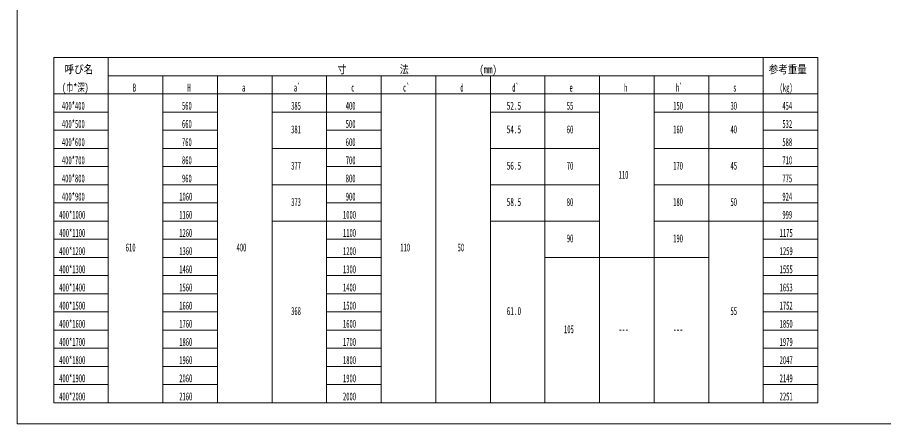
# Model space of a CAD drawing. Units: millimetres on the paper. Extents: x 26 to 772, y 19 to 550.
# Drawn here: x 25.5 to 501.7, y 19 to 242.7 of the extents above; entities that cross this region are included whole.
import ezdxf
from ezdxf.enums import TextEntityAlignment as Align

# ---------------------------------------------------------------- set-up
doc = ezdxf.new("R2010")
doc.units = ezdxf.units.MM
doc.layers.add('1', color=7, linetype='Continuous', lineweight=18)
doc.styles.add('ＭＳ ゴシック', font='')
doc.styles.get('ＭＳ ゴシック').set_extended_font_data('MS Gothic')

msp = doc.modelspace()

# ---------------------------------------------------------------- linework, layer by layer
at = {"layer": '1'}
for p, q in [((25.5, 550), (25.5, 19)), ((45.5, 110.5), (45.5, 220.5)), ((45.5, 110.5), (45.5, 220.5)), ((45.5, 220.5), (465.5, 220.5)), ((45.5, 220.5), (465.5, 220.5)), ((75.5, 220.5), (75.5, 110.5)), ((75.5, 220.5), (75.5, 110.5)), ((435.5, 220.5), (435.5, 110.5)), ((465.5, 220.5), (465.5, 30.5)), ((75.5, 210.5), (435.5, 210.5)), ((105.5, 210.5), (105.5, 110.5)), ((135.5, 110.5), (135.5, 210.5)), ((165.5, 210.5), (165.5, 110.5)), ((195.5, 110.5), (195.5, 210.5)), ((225.5, 210.5), (225.5, 110.5)), ((255.5, 110.5), (255.5, 210.5)), ((285.5, 210.5), (285.5, 110.5)), ((315.5, 110.5), (315.5, 210.5)), ((345.5, 110.5), (345.5, 210.5)), ((375.5, 110.5), (375.5, 210.5)), ((405.5, 110.5), (405.5, 210.5)), ((45.5, 200.5), (465.5, 200.5)), ((45.5, 200.5), (465.5, 200.5)), ((45.5, 190.5), (75.5, 190.5)), ((105.5, 190.5), (135.5, 190.5)), ((165.5, 190.5), (195.5, 190.5)), ((195.5, 190.5), (225.5, 190.5)), ((285.5, 190.5), (345.5, 190.5)), ((375.5, 190.5), (435.5, 190.5)), ((435.5, 190.5), (465.5, 190.5)), ((45.5, 180.5), (75.5, 180.5)), ((105.5, 180.5), (135.5, 180.5)), ((225.5, 180.5), (195.5, 180.5)), ((435.5, 180.5), (465.5, 180.5)), ((45.5, 170.5), (75.5, 170.5)), ((105.5, 170.5), (135.5, 170.5)), ((165.5, 170.5), (195.5, 170.5)), ((195.5, 170.5), (225.5, 170.5)), ((285.5, 170.5), (345.5, 170.5)), ((435.5, 170.5), (375.5, 170.5)), ((435.5, 170.5), (465.5, 170.5)), ((45.5, 160.5), (75.5, 160.5)), ((135.5, 160.5), (105.5, 160.5)), ((225.5, 160.5), (195.5, 160.5)), ((465.5, 160.5), (435.5, 160.5)), ((45.5, 150.5), (75.5, 150.5)), ((105.5, 150.5), (135.5, 150.5)), ((165.5, 150.5), (195.5, 150.5)), ((195.5, 150.5), (225.5, 150.5)), ((345.5, 150.5), (285.5, 150.5)), ((375.5, 150.5), (435.5, 150.5)), ((435.5, 150.5), (465.5, 150.5)), ((45.5, 140.5), (75.5, 140.5)), ((135.5, 140.5), (105.5, 140.5)), ((225.5, 140.5), (195.5, 140.5)), ((465.5, 140.5), (435.5, 140.5)), ((45.5, 130.5), (75.5, 130.5)), ((105.5, 130.5), (135.5, 130.5)), ((195.5, 130.5), (165.5, 130.5)), ((195.5, 130.5), (225.5, 130.5)), ((285.5, 130.5), (345.5, 130.5)), ((435.5, 130.5), (375.5, 130.5)), ((435.5, 130.5), (465.5, 130.5)), ((45.5, 120.5), (75.5, 120.5)), ((135.5, 120.5), (105.5, 120.5)), ((225.5, 120.5), (195.5, 120.5)), ((465.5, 120.5), (435.5, 120.5)), ((45.5, 110.5), (45.5, 30.5)), ((45.5, 110.5), (75.5, 110.5)), ((75.5, 110.5), (75.5, 30.5)), ((105.5, 110.5), (105.5, 30.5)), ((105.5, 110.5), (135.5, 110.5)), ((135.5, 110.5), (135.5, 30.5)), ((165.5, 110.5), (165.5, 30.5)), ((195.5, 110.5), (195.5, 30.5)), ((195.5, 110.5), (225.5, 110.5)), ((225.5, 110.5), (225.5, 30.5)), ((255.5, 110.5), (255.5, 30.5)), ((285.5, 30.5), (285.5, 110.5)), ((315.5, 110.5), (315.5, 30.5)), ((315.5, 110.5), (345.5, 110.5)), ((345.5, 30.5), (345.5, 110.5)), ((345.5, 110.5), (405.5, 110.5)), ((375.5, 110.5), (375.5, 30.5)), ((405.5, 110.5), (405.5, 30.5)), ((435.5, 110.5), (435.5, 30.5)), ((435.5, 110.5), (465.5, 110.5)), ((45.5, 100.5), (75.5, 100.5)), ((105.5, 100.5), (135.5, 100.5)), ((195.5, 100.5), (225.5, 100.5)), ((435.5, 100.5), (465.5, 100.5)), ((45.5, 90.5), (75.5, 90.5)), ((105.5, 90.5), (135.5, 90.5)), ((195.5, 90.5), (225.5, 90.5)), ((435.5, 90.5), (465.5, 90.5)), ((45.5, 80.5), (75.5, 80.5)), ((105.5, 80.5), (135.5, 80.5)), ((195.5, 80.5), (225.5, 80.5)), ((435.5, 80.5), (465.5, 80.5)), ((45.5, 70.5), (75.5, 70.5)), ((105.5, 70.5), (135.5, 70.5)), ((195.5, 70.5), (225.5, 70.5)), ((435.5, 70.5), (465.5, 70.5)), ((45.5, 60.5), (75.5, 60.5)), ((105.5, 60.5), (135.5, 60.5)), ((195.5, 60.5), (225.5, 60.5)), ((435.5, 60.5), (465.5, 60.5)), ((45.5, 50.5), (75.5, 50.5)), ((105.5, 50.5), (135.5, 50.5)), ((195.5, 50.5), (225.5, 50.5)), ((435.5, 50.5), (465.5, 50.5)), ((45.5, 40.5), (75.5, 40.5)), ((105.5, 40.5), (135.5, 40.5)), ((195.5, 40.5), (225.5, 40.5)), ((435.5, 40.5), (465.5, 40.5)), ((45.5, 30.5), (465.5, 30.5)), ((25.5, 19), (771.5, 19))]:
    msp.add_line(p, q, dxfattribs=at)

# ---------------------------------------------------------------- texts
at = {"layer": '1', "style": 'ＭＳ ゴシック'}
for s, width, p in [('呼び名', 0.85, (51.5, 210.5)), ('寸\u3000\u3000    \u3000\u3000法\u3000        \u3000\u3000\u3000(mm)', 0.8, (201.5, 210.5)), ('参考重量', 0.85, (438.5, 210.5)), ('(巾*深)', 0.65, (50, 200.5)), ('B', 0.5, (89, 200.5)), ('H', 0.5, (119, 200.5)), ('a', 0.5, (149, 200.5)), ('a`', 0.5, (177.5, 200.5)), ('c', 0.5, (209, 200.5)), ('c`', 0.5, (237.5, 200.5)), ('d', 0.5, (269, 200.5)), ('d`', 0.5, (297.5, 200.5)), ('e', 0.5, (329, 200.5)), ('h', 0.5, (359, 200.5)), ('h`', 0.5, (387.5, 200.5)), ('s', 0.5, (419, 200.5)), ('(kg)', 0.5, (444.5, 200.5)), ('400*400', 0.5, (50, 190.5)), ('560', 0.5, (116, 190.5)), ('385', 0.5, (176, 190.5)), ('400', 0.5, (206, 190.5)), ('52.5', 0.55, (294.5, 190.5)), ('55', 0.5, (327.5, 190.5)), ('150', 0.5, (386, 190.5)), ('30', 0.5, (417.5, 190.5)), ('454', 0.5, (446, 190.5)), ('400*500', 0.5, (50, 180.5)), ('660', 0.5, (116, 180.5)), ('500', 0.5, (206, 180.5)), ('532', 0.5, (446, 180.5)), ('381', 0.5, (176, 177.5)), ('54.5', 0.55, (294.5, 177.5)), ('60', 0.5, (327.5, 177.5)), ('160', 0.5, (386, 177.5)), ('40', 0.5, (417.5, 177.5)), ('400*600', 0.5, (50, 170.5)), ('760', 0.5, (116, 170.5)), ('600', 0.5, (206, 170.5)), ('588', 0.5, (446, 170.5)), ('400*700', 0.5, (50, 160.5)), ('860', 0.5, (116, 160.5)), ('377', 0.5, (176, 157.5)), ('700', 0.5, (206, 160.5)), ('56.5', 0.55, (294.5, 157.5)), ('70', 0.5, (327.5, 157.5)), ('170', 0.5, (386, 157.5)), ('45', 0.5, (417.5, 157.5)), ('710', 0.5, (446, 160.5)), ('110', 0.5, (356, 152.5)), ('400*800', 0.5, (50, 150.5)), ('960', 0.5, (116, 150.5)), ('800', 0.5, (206, 150.5)), ('775', 0.5, (446, 150.5)), ('400*900', 0.5, (50, 140.5)), ('1060', 0.5, (114.5, 140.5)), ('373', 0.5, (176, 137.5)), ('900', 0.5, (206, 140.5)), ('58.5', 0.55, (294.5, 137.5)), ('80', 0.5, (327.5, 137.5)), ('180', 0.5, (386, 137.5)), ('50', 0.5, (417.5, 137.5)), ('924', 0.5, (446, 140.5)), ('400*1000', 0.5, (48.5, 130.5)), ('1160', 0.5, (114.5, 130.5)), ('1000', 0.5, (204.5, 130.5)), ('999', 0.5, (446, 130.5)), ('400*1100', 0.5, (48.5, 120.5)), ('1260', 0.5, (114.5, 120.5)), ('1100', 0.5, (204.5, 120.5)), ('1175', 0.5, (444.5, 120.5)), ('90', 0.5, (327.5, 117.5)), ('190', 0.5, (386, 117.5)), ('400*1200', 0.5, (48.5, 110.5)), ('610', 0.5, (85.1, 112.5)), ('1360', 0.5, (114.5, 110.5)), ('400', 0.5, (146, 112.5)), ('1200', 0.5, (204.5, 110.5)), ('110', 0.5, (236, 112.5)), ('50', 0.5, (267.5, 112.5)), ('1259', 0.5, (444.5, 110.5)), ('400*1300', 0.5, (48.5, 100.5)), ('1460', 0.5, (114.5, 100.5)), ('1300', 0.5, (204.5, 100.5)), ('1555', 0.5, (444.5, 100.5)), ('400*1400', 0.5, (48.5, 90.5)), ('1560', 0.5, (114.5, 90.5)), ('1400', 0.5, (204.5, 90.5)), ('1653', 0.5, (444.5, 90.5)), ('400*1500', 0.5, (48.5, 80.5)), ('1660', 0.5, (114.5, 80.5)), ('1500', 0.5, (204.5, 80.5)), ('1752', 0.5, (444.5, 80.5)), ('368', 0.5, (176, 77.5)), ('61.0', 0.55, (294.5, 77.5)), ('55', 0.5, (417.5, 77.5)), ('400*1600', 0.5, (48.5, 70.5)), ('1760', 0.5, (114.5, 70.5)), ('1600', 0.5, (204.5, 70.5)), ('105', 0.5, (326, 67.5)), ('1850', 0.5, (444.5, 70.5)), ('---', 0.5, (356, 67.5)), ('---', 0.5, (386, 67.5)), ('400*1700', 0.5, (48.5, 60.5)), ('1860', 0.5, (114.5, 60.5)), ('1700', 0.5, (204.5, 60.5)), ('1979', 0.5, (444.5, 60.5)), ('400*1800', 0.5, (48.5, 50.5)), ('1960', 0.5, (114.5, 50.5)), ('1800', 0.5, (204.5, 50.5)), ('2047', 0.5, (444.5, 50.5)), ('400*1900', 0.5, (48.5, 40.5)), ('2060', 0.5, (114.5, 40.5)), ('1900', 0.5, (204.5, 40.5)), ('2149', 0.5, (444.5, 40.5)), ('400*2000', 0.5, (48.5, 30.5)), ('2160', 0.5, (114.5, 30.5)), ('2000', 0.5, (204.5, 30.5)), ('2251', 0.5, (444.5, 30.5))]:
    msp.add_text(s, height=4.399, dxfattribs=dict(at, width=width)).set_placement(p, align=Align.BOTTOM_LEFT)

doc.saveas('drawing.dxf')
